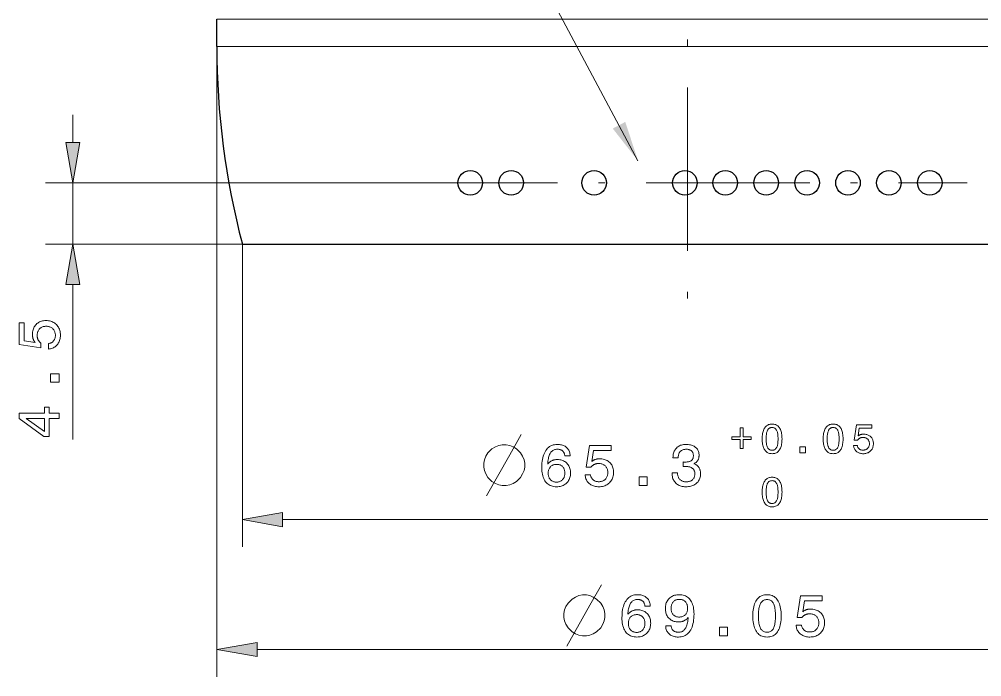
# Model space of a CAD drawing. Extents: x 0 to 297, y 0 to 420.
# Drawn here: x 55.7 to 126.2, y 111.4 to 159.6 of the extents above; entities that cross this region are included whole.
import ezdxf

# ---------------------------------------------------------------- set-up
doc = ezdxf.new("R2010")
doc.units = 0
doc.linetypes.add('DASHDOT', pattern=[18.5, 12, -3, 0.5, -3])

msp = doc.modelspace()

# ---------------------------------------------------------------- linework, layer by layer
at = {"color": 7, "linetype": 'DASHDOT', "lineweight": 13}
for p, q in [((104.666, 395.154), (104.666, 137.925)), ((83.126, 147.649), (125.166, 147.649))]:
    msp.add_line(p, q, dxfattribs=at)
at = {"color": 7, "lineweight": 30, "ltscale": 0.05}
msp.add_line((70.141, 157.649), (70.141, 159.649), dxfattribs=at)
at = {"color": 7, "lineweight": 13, "ltscale": 0.449321}
for p, q in [((88.114, 159.649), (70.141, 159.649)), ((88.114, 157.649), (70.141, 157.649))]:
    msp.add_line(p, q, dxfattribs=at)
at = {"color": 7, "lineweight": 13}
for p, q in [((139.191, 159.649), (88.114, 159.649)), ((70.141, 157.649), (70.141, 111.416)), ((139.191, 157.649), (88.114, 157.649)), ((72.016, 143.149), (72.016, 120.94)), ((74.97, 122.94), (134.362, 122.94)), ((73.095, 113.416), (136.237, 113.416))]:
    msp.add_line(p, q, dxfattribs=at)
at = {"color": 5, "lineweight": 13, "ltscale": 0.051139}
msp.add_line((59.584, 150.604), (59.584, 152.649), dxfattribs=at)
at = {"color": 5, "lineweight": 13}
msp.add_line((83.126, 147.649), (57.584, 147.649), dxfattribs=at)
at = {"color": 5, "lineweight": 13, "ltscale": 0.1125}
msp.add_line((59.584, 143.149), (59.584, 147.649), dxfattribs=at)
at = {"color": 5, "lineweight": 13, "ltscale": 0.3608}
msp.add_line((72.016, 143.149), (57.584, 143.149), dxfattribs=at)
at = {"color": 7, "lineweight": 30}
msp.add_line((72.016, 143.149), (137.316, 143.149), dxfattribs=at)
at = {"color": 5, "lineweight": 13, "ltscale": 0.284108}
msp.add_line((59.584, 128.831), (59.584, 140.195), dxfattribs=at)
at = {"color": 7, "lineweight": 13}
for points in [[(101.031, 149.269), (81.067, 186.696), (120.304, 186.696)], [(89.921, 124.69), (91.621, 127.69), (92.471, 129.19)], [(95.8, 113.666), (97.5, 116.666), (98.35, 118.166)]]:
    msp.add_lwpolyline(points, dxfattribs=at)
at = {"color": 5, "lineweight": 13}
for points in [[(59.063, 150.604), (59.584, 147.649), (60.105, 150.604)], [(60.105, 140.195), (59.584, 143.149), (59.063, 140.195)], [(57.802, 135.457), (57.802, 135.857), (57.848, 135.866), (57.891, 135.877), (57.933, 135.89), (57.973, 135.906), (58.01, 135.924), (58.046, 135.945), (58.079, 135.968), (58.111, 135.994), (58.14, 136.022), (58.168, 136.052), (58.193, 136.085), (58.215, 136.12), (58.235, 136.156), (58.252, 136.194), (58.266, 136.234), (58.278, 136.275), (58.288, 136.318), (58.294, 136.363), (58.298, 136.41), (58.299, 136.458), (58.298, 136.517), (58.292, 136.574), (58.283, 136.629), (58.27, 136.681), (58.254, 136.73), (58.233, 136.778), (58.21, 136.823), (58.182, 136.865), (58.151, 136.905), (58.116, 136.943), (58.078, 136.978), (58.038, 137.009), (57.995, 137.037), (57.951, 137.061), (57.904, 137.081), (57.854, 137.097), (57.802, 137.11), (57.748, 137.119), (57.692, 137.125), (57.633, 137.127), (57.573, 137.125), (57.516, 137.119), (57.461, 137.11), (57.409, 137.098), (57.359, 137.081), (57.311, 137.061), (57.266, 137.038), (57.224, 137.011), (57.184, 136.98), (57.146, 136.945), (57.112, 136.908), (57.081, 136.868), (57.054, 136.825), (57.03, 136.78), (57.01, 136.733), (56.994, 136.683), (56.981, 136.631), (56.972, 136.576), (56.967, 136.518), (56.965, 136.458), (56.966, 136.424), (56.968, 136.39), (56.971, 136.356), (56.976, 136.323), (56.982, 136.291), (56.99, 136.259), (56.999, 136.228), (57.009, 136.198), (57.021, 136.168), (57.034, 136.139), (57.049, 136.11), (57.065, 136.083), (57.082, 136.056), (57.101, 136.029), (57.121, 136.004), (57.142, 135.979), (57.165, 135.955), (57.189, 135.931), (57.214, 135.909), (57.241, 135.887), (57.241, 135.543), (55.651, 135.779), (55.651, 137.382), (56.006, 137.382), (56.006, 136.068), (56.813, 135.948), (56.795, 135.97), (56.777, 135.993), (56.76, 136.016), (56.744, 136.04), (56.73, 136.065), (56.716, 136.091), (56.702, 136.118), (56.69, 136.145), (56.679, 136.173), (56.669, 136.202), (56.659, 136.232), (56.651, 136.262), (56.643, 136.292), (56.637, 136.324), (56.632, 136.355), (56.627, 136.387), (56.624, 136.42), (56.621, 136.453), (56.62, 136.487), (56.619, 136.522), (56.622, 136.612), (56.63, 136.699), (56.644, 136.782), (56.663, 136.862), (56.688, 136.938), (56.718, 137.011), (56.753, 137.08), (56.795, 137.145), (56.841, 137.207), (56.893, 137.265), (56.95, 137.318), (57.01, 137.366), (57.073, 137.408), (57.14, 137.445), (57.21, 137.476), (57.284, 137.501), (57.361, 137.521), (57.441, 137.535), (57.525, 137.543), (57.612, 137.546), (57.705, 137.543), (57.794, 137.534), (57.879, 137.519), (57.961, 137.498), (58.04, 137.472), (58.114, 137.439), (58.185, 137.4), (58.253, 137.355), (58.317, 137.305), (58.377, 137.248), (58.433, 137.186), (58.483, 137.121), (58.527, 137.053), (58.565, 136.98), (58.597, 136.904), (58.624, 136.825), (58.644, 136.742), (58.659, 136.655), (58.667, 136.565), (58.67, 136.471), (58.668, 136.388), (58.661, 136.307), (58.649, 136.23), (58.632, 136.155), (58.611, 136.083), (58.584, 136.014), (58.553, 135.948), (58.517, 135.885), (58.477, 135.825), (58.431, 135.768), (58.382, 135.714), (58.329, 135.666), (58.274, 135.623), (58.216, 135.584), (58.154, 135.55), (58.09, 135.522), (58.022, 135.498), (57.952, 135.479), (57.878, 135.466)], [(58.584, 133.03), (57.941, 133.03), (57.941, 133.627), (58.584, 133.627)], [(58.584, 130.368), (57.842, 130.368), (57.842, 129.05), (57.462, 129.05), (55.651, 130.363), (55.651, 130.756), (57.496, 130.756), (57.496, 131.184), (57.842, 131.184), (57.842, 130.756), (58.584, 130.756)], [(57.496, 129.413), (57.496, 130.368), (56.153, 130.368)]]:
    msp.add_lwpolyline(points, close=True, dxfattribs=at)
at = {"color": 7, "lineweight": 13}
for points in [[(110.139, 128.864), (110.141, 128.968), (110.147, 129.067), (110.156, 129.161), (110.169, 129.249), (110.186, 129.333), (110.206, 129.412), (110.23, 129.485), (110.258, 129.553), (110.29, 129.617), (110.325, 129.675), (110.364, 129.728), (110.406, 129.775), (110.452, 129.817), (110.501, 129.853), (110.554, 129.884), (110.61, 129.909), (110.669, 129.928), (110.731, 129.942), (110.797, 129.95), (110.867, 129.953), (110.937, 129.95), (111.003, 129.942), (111.066, 129.928), (111.126, 129.909), (111.182, 129.884), (111.234, 129.854), (111.283, 129.818), (111.329, 129.777), (111.371, 129.73), (111.409, 129.677), (111.444, 129.619), (111.475, 129.556), (111.503, 129.488), (111.527, 129.415), (111.547, 129.336), (111.564, 129.252), (111.576, 129.163), (111.586, 129.068), (111.591, 128.969), (111.593, 128.864), (111.591, 128.759), (111.586, 128.66), (111.576, 128.566), (111.564, 128.477), (111.547, 128.394), (111.527, 128.315), (111.503, 128.242), (111.475, 128.174), (111.444, 128.111), (111.409, 128.054), (111.371, 128.002), (111.329, 127.955), (111.283, 127.914), (111.234, 127.878), (111.182, 127.848), (111.126, 127.823), (111.066, 127.804), (111.003, 127.79), (110.937, 127.782), (110.867, 127.779), (110.797, 127.782), (110.731, 127.79), (110.669, 127.804), (110.61, 127.823), (110.554, 127.848), (110.501, 127.879), (110.452, 127.915), (110.406, 127.956), (110.364, 128.003), (110.325, 128.055), (110.29, 128.113), (110.258, 128.176), (110.23, 128.244), (110.206, 128.317), (110.186, 128.395), (110.169, 128.479), (110.156, 128.567), (110.147, 128.661), (110.141, 128.76)], [(114.617, 128.864), (114.619, 128.968), (114.624, 129.067), (114.634, 129.161), (114.647, 129.249), (114.663, 129.333), (114.684, 129.412), (114.708, 129.485), (114.736, 129.553), (114.767, 129.617), (114.803, 129.675), (114.842, 129.728), (114.884, 129.775), (114.93, 129.817), (114.979, 129.853), (115.031, 129.884), (115.087, 129.909), (115.146, 129.928), (115.209, 129.942), (115.275, 129.95), (115.344, 129.953), (115.414, 129.95), (115.481, 129.942), (115.544, 129.928), (115.603, 129.909), (115.659, 129.884), (115.712, 129.854), (115.761, 129.818), (115.806, 129.777), (115.848, 129.73), (115.887, 129.677), (115.922, 129.619), (115.953, 129.556), (115.98, 129.488), (116.004, 129.415), (116.024, 129.336), (116.041, 129.252), (116.054, 129.163), (116.063, 129.068), (116.069, 128.969), (116.07, 128.864), (116.069, 128.759), (116.063, 128.66), (116.054, 128.566), (116.041, 128.477), (116.024, 128.394), (116.004, 128.315), (115.98, 128.242), (115.953, 128.174), (115.922, 128.111), (115.887, 128.054), (115.848, 128.002), (115.806, 127.955), (115.761, 127.914), (115.712, 127.878), (115.659, 127.848), (115.603, 127.823), (115.544, 127.804), (115.481, 127.79), (115.414, 127.782), (115.344, 127.779), (115.275, 127.782), (115.209, 127.79), (115.146, 127.804), (115.087, 127.823), (115.031, 127.848), (114.979, 127.879), (114.93, 127.915), (114.884, 127.956), (114.842, 128.003), (114.803, 128.055), (114.767, 128.113), (114.736, 128.176), (114.708, 128.244), (114.684, 128.317), (114.663, 128.395), (114.647, 128.479), (114.634, 128.567), (114.624, 128.661), (114.619, 128.76)], [(116.835, 128.387), (117.115, 128.387), (117.121, 128.355), (117.129, 128.325), (117.138, 128.296), (117.149, 128.268), (117.162, 128.241), (117.176, 128.217), (117.193, 128.193), (117.211, 128.171), (117.23, 128.15), (117.252, 128.131), (117.275, 128.114), (117.299, 128.098), (117.324, 128.084), (117.351, 128.072), (117.378, 128.062), (117.408, 128.054), (117.438, 128.047), (117.469, 128.043), (117.502, 128.04), (117.536, 128.039), (117.577, 128.04), (117.617, 128.044), (117.655, 128.051), (117.691, 128.06), (117.726, 128.071), (117.759, 128.085), (117.791, 128.102), (117.821, 128.121), (117.849, 128.143), (117.875, 128.167), (117.9, 128.194), (117.921, 128.222), (117.941, 128.252), (117.957, 128.283), (117.972, 128.316), (117.983, 128.351), (117.992, 128.387), (117.999, 128.425), (118.002, 128.464), (118.004, 128.505), (118.002, 128.547), (117.999, 128.588), (117.992, 128.626), (117.983, 128.663), (117.972, 128.698), (117.958, 128.731), (117.941, 128.762), (117.922, 128.792), (117.901, 128.82), (117.877, 128.846), (117.85, 128.87), (117.822, 128.892), (117.793, 128.911), (117.761, 128.928), (117.728, 128.941), (117.693, 128.953), (117.656, 128.962), (117.618, 128.968), (117.578, 128.972), (117.536, 128.973), (117.512, 128.973), (117.488, 128.971), (117.464, 128.969), (117.441, 128.965), (117.419, 128.961), (117.397, 128.956), (117.375, 128.949), (117.354, 128.942), (117.333, 128.934), (117.312, 128.925), (117.292, 128.914), (117.273, 128.903), (117.254, 128.891), (117.236, 128.878), (117.218, 128.864), (117.2, 128.849), (117.183, 128.833), (117.167, 128.816), (117.151, 128.799), (117.136, 128.78), (116.895, 128.78), (117.061, 129.893), (118.182, 129.893), (118.182, 129.645), (117.263, 129.645), (117.179, 129.079), (117.194, 129.092), (117.21, 129.105), (117.226, 129.116), (117.243, 129.128), (117.261, 129.138), (117.279, 129.148), (117.297, 129.157), (117.317, 129.165), (117.336, 129.173), (117.357, 129.181), (117.377, 129.187), (117.398, 129.193), (117.42, 129.198), (117.442, 129.203), (117.464, 129.207), (117.486, 129.21), (117.509, 129.212), (117.532, 129.214), (117.556, 129.215), (117.58, 129.215), (117.643, 129.213), (117.704, 129.208), (117.763, 129.198), (117.818, 129.185), (117.872, 129.167), (117.923, 129.146), (117.971, 129.121), (118.016, 129.092), (118.06, 129.06), (118.1, 129.023), (118.138, 128.984), (118.171, 128.942), (118.201, 128.898), (118.226, 128.851), (118.248, 128.802), (118.266, 128.75), (118.28, 128.696), (118.289, 128.64), (118.295, 128.581), (118.297, 128.52), (118.295, 128.455), (118.289, 128.393), (118.279, 128.333), (118.264, 128.276), (118.245, 128.221), (118.222, 128.169), (118.195, 128.119), (118.164, 128.072), (118.128, 128.027), (118.089, 127.984), (118.045, 127.945), (118, 127.911), (117.952, 127.88), (117.901, 127.853), (117.848, 127.831), (117.792, 127.812), (117.734, 127.798), (117.674, 127.788), (117.61, 127.781), (117.545, 127.779), (117.486, 127.781), (117.43, 127.786), (117.376, 127.794), (117.324, 127.806), (117.273, 127.821), (117.225, 127.84), (117.179, 127.861), (117.135, 127.887), (117.093, 127.915), (117.053, 127.947), (117.015, 127.981), (116.981, 128.018), (116.951, 128.057), (116.924, 128.098), (116.9, 128.141), (116.88, 128.186), (116.864, 128.233), (116.851, 128.282), (116.841, 128.334)], [(108.523, 129.677), (108.734, 129.677), (108.734, 129.022), (109.331, 129.022), (109.331, 128.812), (108.734, 128.812), (108.734, 128.157), (108.523, 128.157), (108.523, 128.812), (107.924, 128.812), (107.924, 129.022), (108.523, 129.022)], [(110.429, 128.864), (110.43, 128.78), (110.433, 128.7), (110.438, 128.625), (110.446, 128.554), (110.455, 128.488), (110.467, 128.427), (110.481, 128.37), (110.497, 128.319), (110.515, 128.271), (110.535, 128.229), (110.557, 128.19), (110.582, 128.156), (110.609, 128.126), (110.639, 128.1), (110.671, 128.078), (110.705, 128.06), (110.742, 128.045), (110.781, 128.035), (110.823, 128.029), (110.867, 128.027), (110.911, 128.029), (110.953, 128.035), (110.992, 128.045), (111.029, 128.059), (111.063, 128.077), (111.095, 128.099), (111.125, 128.125), (111.152, 128.155), (111.176, 128.189), (111.198, 128.227), (111.218, 128.269), (111.236, 128.316), (111.251, 128.368), (111.265, 128.424), (111.276, 128.485), (111.286, 128.552), (111.293, 128.623), (111.298, 128.698), (111.301, 128.779), (111.302, 128.864), (111.301, 128.95), (111.298, 129.03), (111.293, 129.106), (111.286, 129.177), (111.276, 129.244), (111.265, 129.305), (111.251, 129.362), (111.236, 129.414), (111.218, 129.461), (111.198, 129.503), (111.176, 129.541), (111.152, 129.575), (111.125, 129.605), (111.095, 129.631), (111.063, 129.652), (111.029, 129.67), (110.992, 129.684), (110.953, 129.694), (110.911, 129.7), (110.867, 129.702), (110.823, 129.7), (110.781, 129.694), (110.742, 129.684), (110.705, 129.67), (110.671, 129.652), (110.639, 129.63), (110.609, 129.604), (110.582, 129.573), (110.557, 129.539), (110.535, 129.501), (110.515, 129.458), (110.497, 129.411), (110.481, 129.359), (110.467, 129.302), (110.455, 129.241), (110.446, 129.175), (110.438, 129.104), (110.433, 129.029), (110.43, 128.949)], [(114.906, 128.864), (114.907, 128.78), (114.91, 128.7), (114.916, 128.625), (114.923, 128.554), (114.933, 128.488), (114.944, 128.427), (114.958, 128.37), (114.974, 128.319), (114.992, 128.271), (115.012, 128.229), (115.035, 128.19), (115.06, 128.156), (115.087, 128.126), (115.116, 128.1), (115.148, 128.078), (115.183, 128.06), (115.22, 128.045), (115.259, 128.035), (115.3, 128.029), (115.344, 128.027), (115.389, 128.029), (115.43, 128.035), (115.47, 128.045), (115.506, 128.059), (115.541, 128.077), (115.573, 128.099), (115.602, 128.125), (115.629, 128.155), (115.654, 128.189), (115.676, 128.227), (115.695, 128.269), (115.713, 128.316), (115.729, 128.368), (115.742, 128.424), (115.754, 128.485), (115.763, 128.552), (115.77, 128.623), (115.776, 128.698), (115.779, 128.779), (115.78, 128.864), (115.779, 128.95), (115.776, 129.03), (115.77, 129.106), (115.763, 129.177), (115.754, 129.244), (115.742, 129.305), (115.729, 129.362), (115.713, 129.414), (115.695, 129.461), (115.676, 129.503), (115.654, 129.541), (115.629, 129.575), (115.602, 129.605), (115.573, 129.631), (115.541, 129.652), (115.506, 129.67), (115.47, 129.684), (115.43, 129.694), (115.389, 129.7), (115.344, 129.702), (115.3, 129.7), (115.259, 129.694), (115.22, 129.684), (115.183, 129.67), (115.148, 129.652), (115.116, 129.63), (115.087, 129.604), (115.06, 129.573), (115.035, 129.539), (115.012, 129.501), (114.992, 129.458), (114.974, 129.411), (114.958, 129.359), (114.944, 129.302), (114.933, 129.241), (114.923, 129.175), (114.916, 129.104), (114.91, 129.029), (114.907, 128.949)], [(91.371, 128.44), (91.071, 128.44), (90.821, 128.39), (90.571, 128.29), (90.321, 128.14), (90.021, 127.84), (89.871, 127.59), (89.771, 127.34), (89.721, 127.09), (89.721, 126.79), (89.771, 126.54), (89.871, 126.29), (90.021, 126.04), (90.321, 125.74), (90.571, 125.59), (90.821, 125.49), (91.071, 125.44), (91.371, 125.44), (91.621, 125.49), (91.871, 125.59), (92.121, 125.74), (92.421, 126.04), (92.571, 126.29), (92.671, 126.54), (92.721, 126.79), (92.721, 127.09), (92.671, 127.34), (92.571, 127.59), (92.421, 127.84), (92.121, 128.14), (91.871, 128.29), (91.621, 128.39)], [(96.057, 127.628), (95.661, 127.628), (95.655, 127.674), (95.647, 127.717), (95.637, 127.759), (95.624, 127.798), (95.609, 127.835), (95.591, 127.869), (95.572, 127.902), (95.55, 127.932), (95.525, 127.96), (95.499, 127.986), (95.47, 128.009), (95.439, 128.03), (95.406, 128.048), (95.371, 128.064), (95.334, 128.078), (95.294, 128.089), (95.253, 128.098), (95.21, 128.104), (95.164, 128.108), (95.117, 128.109), (95.053, 128.106), (94.992, 128.098), (94.934, 128.085), (94.879, 128.066), (94.827, 128.041), (94.778, 128.012), (94.732, 127.977), (94.689, 127.936), (94.65, 127.89), (94.613, 127.839), (94.58, 127.782), (94.549, 127.72), (94.521, 127.652), (94.496, 127.579), (94.475, 127.5), (94.456, 127.415), (94.439, 127.325), (94.426, 127.229), (94.416, 127.128), (94.409, 127.021), (94.434, 127.053), (94.461, 127.083), (94.49, 127.111), (94.519, 127.138), (94.549, 127.164), (94.581, 127.188), (94.613, 127.21), (94.647, 127.231), (94.682, 127.25), (94.717, 127.268), (94.754, 127.284), (94.792, 127.298), (94.831, 127.311), (94.87, 127.322), (94.911, 127.331), (94.952, 127.338), (94.994, 127.344), (95.037, 127.349), (95.081, 127.351), (95.125, 127.352), (95.209, 127.349), (95.289, 127.341), (95.367, 127.327), (95.44, 127.308), (95.511, 127.284), (95.579, 127.254), (95.643, 127.218), (95.704, 127.177), (95.762, 127.131), (95.817, 127.079), (95.867, 127.023), (95.913, 126.963), (95.952, 126.9), (95.987, 126.833), (96.016, 126.762), (96.04, 126.689), (96.059, 126.612), (96.072, 126.531), (96.08, 126.447), (96.083, 126.359), (96.08, 126.271), (96.071, 126.187), (96.057, 126.106), (96.038, 126.028), (96.012, 125.954), (95.981, 125.883), (95.945, 125.815), (95.902, 125.751), (95.855, 125.69), (95.801, 125.633), (95.743, 125.58), (95.682, 125.532), (95.617, 125.49), (95.548, 125.454), (95.476, 125.423), (95.401, 125.398), (95.322, 125.379), (95.239, 125.365), (95.154, 125.356), (95.064, 125.353), (94.961, 125.357), (94.863, 125.368), (94.77, 125.386), (94.682, 125.412), (94.599, 125.445), (94.521, 125.485), (94.447, 125.532), (94.379, 125.587), (94.315, 125.649), (94.257, 125.718), (94.204, 125.794), (94.156, 125.877), (94.114, 125.966), (94.077, 126.061), (94.047, 126.163), (94.021, 126.272), (94.002, 126.387), (93.988, 126.508), (93.979, 126.636), (93.976, 126.77), (93.979, 126.928), (93.988, 127.078), (94.003, 127.221), (94.024, 127.356), (94.051, 127.485), (94.084, 127.606), (94.123, 127.719), (94.167, 127.826), (94.218, 127.925), (94.275, 128.017), (94.337, 128.101), (94.404, 128.176), (94.475, 128.242), (94.552, 128.3), (94.633, 128.348), (94.719, 128.388), (94.81, 128.419), (94.905, 128.441), (95.006, 128.454), (95.111, 128.459), (95.194, 128.457), (95.275, 128.45), (95.351, 128.439), (95.424, 128.424), (95.494, 128.405), (95.559, 128.381), (95.622, 128.352), (95.68, 128.32), (95.735, 128.283), (95.786, 128.242), (95.834, 128.196), (95.876, 128.148), (95.915, 128.095), (95.949, 128.039), (95.978, 127.98), (96.003, 127.917), (96.023, 127.85), (96.039, 127.78), (96.05, 127.706)], [(97.149, 126.222), (97.55, 126.222), (97.558, 126.176), (97.569, 126.132), (97.582, 126.091), (97.598, 126.051), (97.617, 126.014), (97.637, 125.978), (97.66, 125.944), (97.686, 125.913), (97.714, 125.884), (97.745, 125.856), (97.778, 125.831), (97.812, 125.809), (97.848, 125.789), (97.886, 125.772), (97.926, 125.757), (97.967, 125.746), (98.011, 125.736), (98.056, 125.73), (98.102, 125.726), (98.151, 125.724), (98.21, 125.726), (98.267, 125.732), (98.321, 125.741), (98.373, 125.754), (98.423, 125.77), (98.47, 125.79), (98.515, 125.814), (98.558, 125.842), (98.598, 125.873), (98.636, 125.908), (98.67, 125.946), (98.702, 125.986), (98.729, 126.028), (98.753, 126.073), (98.773, 126.12), (98.79, 126.17), (98.803, 126.221), (98.812, 126.276), (98.817, 126.332), (98.819, 126.391), (98.817, 126.451), (98.812, 126.508), (98.803, 126.563), (98.79, 126.615), (98.774, 126.665), (98.754, 126.713), (98.73, 126.758), (98.703, 126.8), (98.672, 126.84), (98.638, 126.878), (98.6, 126.912), (98.56, 126.943), (98.518, 126.97), (98.473, 126.994), (98.425, 127.014), (98.375, 127.03), (98.323, 127.043), (98.268, 127.052), (98.211, 127.057), (98.151, 127.059), (98.116, 127.058), (98.082, 127.056), (98.048, 127.053), (98.016, 127.048), (97.983, 127.042), (97.952, 127.034), (97.921, 127.025), (97.89, 127.014), (97.861, 127.003), (97.831, 126.989), (97.803, 126.975), (97.775, 126.959), (97.748, 126.942), (97.722, 126.923), (97.696, 126.903), (97.671, 126.882), (97.647, 126.859), (97.624, 126.835), (97.601, 126.809), (97.579, 126.783), (97.236, 126.783), (97.472, 128.372), (99.074, 128.372), (99.074, 128.018), (97.761, 128.018), (97.641, 127.211), (97.662, 127.229), (97.685, 127.247), (97.709, 127.264), (97.733, 127.279), (97.758, 127.294), (97.784, 127.308), (97.81, 127.321), (97.838, 127.333), (97.866, 127.345), (97.895, 127.355), (97.924, 127.365), (97.954, 127.373), (97.985, 127.38), (98.016, 127.387), (98.048, 127.392), (98.08, 127.397), (98.113, 127.4), (98.146, 127.403), (98.18, 127.404), (98.214, 127.405), (98.305, 127.402), (98.391, 127.394), (98.475, 127.38), (98.554, 127.361), (98.631, 127.336), (98.703, 127.306), (98.772, 127.27), (98.837, 127.229), (98.899, 127.183), (98.957, 127.131), (99.011, 127.074), (99.058, 127.014), (99.101, 126.951), (99.137, 126.884), (99.168, 126.814), (99.194, 126.74), (99.213, 126.663), (99.227, 126.583), (99.236, 126.499), (99.239, 126.412), (99.236, 126.319), (99.227, 126.23), (99.212, 126.145), (99.191, 126.063), (99.164, 125.984), (99.131, 125.91), (99.092, 125.838), (99.048, 125.771), (98.997, 125.707), (98.94, 125.646), (98.879, 125.591), (98.814, 125.541), (98.745, 125.497), (98.673, 125.459), (98.597, 125.427), (98.517, 125.4), (98.434, 125.38), (98.348, 125.365), (98.257, 125.356), (98.163, 125.353), (98.08, 125.356), (98, 125.363), (97.922, 125.375), (97.847, 125.392), (97.776, 125.413), (97.707, 125.44), (97.641, 125.471), (97.578, 125.507), (97.518, 125.547), (97.46, 125.593), (97.407, 125.642), (97.358, 125.694), (97.315, 125.75), (97.276, 125.808), (97.243, 125.87), (97.214, 125.934), (97.191, 126.002), (97.172, 126.072), (97.158, 126.145)], [(103.527, 126.38), (103.925, 126.38), (103.928, 126.318), (103.934, 126.259), (103.943, 126.203), (103.956, 126.15), (103.972, 126.099), (103.991, 126.052), (104.013, 126.007), (104.038, 125.965), (104.067, 125.926), (104.099, 125.89), (104.134, 125.857), (104.171, 125.827), (104.212, 125.801), (104.255, 125.779), (104.3, 125.759), (104.348, 125.744), (104.399, 125.732), (104.453, 125.723), (104.509, 125.718), (104.568, 125.716), (104.626, 125.718), (104.681, 125.722), (104.734, 125.73), (104.784, 125.741), (104.832, 125.756), (104.877, 125.773), (104.92, 125.793), (104.96, 125.817), (104.998, 125.844), (105.033, 125.874), (105.065, 125.907), (105.094, 125.942), (105.12, 125.98), (105.142, 126.02), (105.16, 126.062), (105.176, 126.106), (105.187, 126.153), (105.196, 126.203), (105.201, 126.254), (105.203, 126.308), (105.201, 126.357), (105.196, 126.404), (105.188, 126.449), (105.176, 126.491), (105.161, 126.532), (105.142, 126.57), (105.121, 126.605), (105.095, 126.639), (105.067, 126.67), (105.035, 126.699), (105, 126.726), (104.963, 126.75), (104.922, 126.771), (104.879, 126.789), (104.834, 126.805), (104.785, 126.817), (104.734, 126.827), (104.68, 126.834), (104.623, 126.838), (104.564, 126.84), (104.555, 126.84), (104.547, 126.84), (104.538, 126.839), (104.53, 126.839), (104.521, 126.839), (104.512, 126.839), (104.503, 126.839), (104.494, 126.838), (104.485, 126.838), (104.475, 126.838), (104.466, 126.837), (104.456, 126.837), (104.445, 126.836), (104.434, 126.836), (104.422, 126.835), (104.409, 126.834), (104.396, 126.834), (104.382, 126.833), (104.368, 126.832), (104.353, 126.831), (104.353, 127.171), (104.362, 127.17), (104.371, 127.17), (104.381, 127.169), (104.39, 127.169), (104.398, 127.169), (104.407, 127.169), (104.416, 127.168), (104.425, 127.168), (104.433, 127.168), (104.442, 127.168), (104.45, 127.167), (104.458, 127.167), (104.466, 127.167), (104.474, 127.167), (104.482, 127.167), (104.49, 127.167), (104.498, 127.167), (104.505, 127.167), (104.512, 127.166), (104.52, 127.166), (104.576, 127.168), (104.63, 127.171), (104.681, 127.177), (104.728, 127.185), (104.773, 127.195), (104.815, 127.208), (104.853, 127.223), (104.889, 127.24), (104.921, 127.26), (104.951, 127.281), (104.977, 127.306), (105.001, 127.332), (105.022, 127.361), (105.041, 127.393), (105.056, 127.427), (105.069, 127.463), (105.078, 127.502), (105.085, 127.543), (105.09, 127.586), (105.091, 127.632), (105.09, 127.677), (105.086, 127.719), (105.079, 127.759), (105.069, 127.798), (105.057, 127.834), (105.042, 127.868), (105.024, 127.899), (105.004, 127.929), (104.981, 127.957), (104.955, 127.982), (104.927, 128.006), (104.896, 128.026), (104.863, 128.045), (104.827, 128.061), (104.789, 128.074), (104.749, 128.085), (104.706, 128.094), (104.661, 128.1), (104.614, 128.103), (104.564, 128.105), (104.508, 128.103), (104.455, 128.098), (104.404, 128.09), (104.357, 128.079), (104.312, 128.064), (104.27, 128.046), (104.23, 128.025), (104.194, 128.001), (104.16, 127.973), (104.129, 127.942), (104.1, 127.908), (104.075, 127.871), (104.053, 127.831), (104.033, 127.788), (104.017, 127.742), (104.004, 127.693), (103.993, 127.641), (103.986, 127.585), (103.981, 127.527), (103.98, 127.466), (103.596, 127.466), (103.596, 127.495), (103.599, 127.582), (103.607, 127.664), (103.619, 127.744), (103.637, 127.819), (103.66, 127.891), (103.688, 127.96), (103.722, 128.024), (103.76, 128.086), (103.804, 128.143), (103.852, 128.197), (103.905, 128.247), (103.962, 128.291), (104.022, 128.331), (104.086, 128.365), (104.153, 128.393), (104.224, 128.417), (104.298, 128.435), (104.376, 128.448), (104.458, 128.456), (104.543, 128.459), (104.633, 128.457), (104.718, 128.45), (104.8, 128.44), (104.877, 128.425), (104.951, 128.406), (105.02, 128.382), (105.085, 128.354), (105.146, 128.323), (105.203, 128.286), (105.255, 128.246), (105.304, 128.202), (105.347, 128.154), (105.384, 128.103), (105.417, 128.049), (105.445, 127.991), (105.468, 127.93), (105.486, 127.865), (105.498, 127.797), (105.506, 127.726), (105.508, 127.651), (105.507, 127.609), (105.505, 127.567), (105.5, 127.527), (105.493, 127.488), (105.484, 127.45), (105.474, 127.414), (105.461, 127.378), (105.447, 127.344), (105.431, 127.312), (105.412, 127.28), (105.392, 127.25), (105.37, 127.222), (105.347, 127.195), (105.321, 127.169), (105.294, 127.145), (105.264, 127.122), (105.233, 127.101), (105.2, 127.081), (105.166, 127.063), (105.129, 127.046), (105.176, 127.028), (105.221, 127.007), (105.264, 126.984), (105.304, 126.96), (105.342, 126.933), (105.378, 126.904), (105.411, 126.874), (105.442, 126.841), (105.471, 126.807), (105.497, 126.77), (105.521, 126.732), (105.542, 126.692), (105.561, 126.65), (105.577, 126.606), (105.591, 126.561), (105.602, 126.514), (105.611, 126.465), (105.617, 126.415), (105.621, 126.362), (105.622, 126.308), (105.619, 126.224), (105.61, 126.142), (105.596, 126.064), (105.575, 125.99), (105.548, 125.919), (105.516, 125.851), (105.478, 125.787), (105.433, 125.726), (105.383, 125.669), (105.327, 125.615), (105.266, 125.565), (105.201, 125.521), (105.133, 125.481), (105.06, 125.447), (104.983, 125.419), (104.903, 125.395), (104.819, 125.377), (104.731, 125.364), (104.639, 125.356), (104.543, 125.353), (104.452, 125.356), (104.365, 125.364), (104.281, 125.378), (104.202, 125.397), (104.126, 125.421), (104.054, 125.451), (103.985, 125.487), (103.921, 125.527), (103.86, 125.574), (103.803, 125.625), (103.75, 125.682), (103.703, 125.741), (103.662, 125.805), (103.626, 125.872), (103.596, 125.943), (103.571, 126.017), (103.552, 126.095), (103.538, 126.177), (103.529, 126.262), (103.527, 126.351)], [(112.898, 127.84), (112.898, 128.29), (113.315, 128.29), (113.315, 127.84)], [(95.665, 126.355), (95.664, 126.412), (95.659, 126.467), (95.651, 126.52), (95.639, 126.57), (95.625, 126.618), (95.607, 126.664), (95.586, 126.707), (95.561, 126.748), (95.534, 126.787), (95.503, 126.823), (95.469, 126.856), (95.434, 126.886), (95.396, 126.912), (95.357, 126.935), (95.315, 126.954), (95.272, 126.97), (95.226, 126.982), (95.178, 126.991), (95.129, 126.996), (95.077, 126.998), (95.019, 126.996), (94.964, 126.991), (94.911, 126.982), (94.861, 126.97), (94.814, 126.955), (94.769, 126.936), (94.726, 126.913), (94.686, 126.887), (94.649, 126.858), (94.614, 126.825), (94.582, 126.789), (94.554, 126.751), (94.529, 126.71), (94.507, 126.666), (94.488, 126.62), (94.473, 126.571), (94.462, 126.52), (94.453, 126.466), (94.448, 126.41), (94.447, 126.351), (94.448, 126.292), (94.453, 126.235), (94.461, 126.181), (94.473, 126.129), (94.488, 126.08), (94.506, 126.034), (94.528, 125.989), (94.552, 125.948), (94.581, 125.909), (94.612, 125.872), (94.646, 125.838), (94.683, 125.808), (94.722, 125.782), (94.763, 125.759), (94.807, 125.739), (94.853, 125.723), (94.901, 125.711), (94.952, 125.702), (95.005, 125.697), (95.06, 125.695), (95.113, 125.697), (95.164, 125.702), (95.213, 125.711), (95.26, 125.724), (95.304, 125.741), (95.347, 125.761), (95.388, 125.784), (95.426, 125.812), (95.463, 125.843), (95.498, 125.877), (95.529, 125.915), (95.558, 125.955), (95.583, 125.997), (95.605, 126.041), (95.623, 126.088), (95.638, 126.137), (95.65, 126.188), (95.658, 126.241), (95.663, 126.297)], [(101.119, 125.44), (101.119, 126.083), (101.716, 126.083), (101.716, 125.44)], [(110.139, 124.964), (110.141, 125.068), (110.147, 125.167), (110.156, 125.261), (110.169, 125.349), (110.186, 125.433), (110.206, 125.512), (110.23, 125.585), (110.258, 125.653), (110.29, 125.717), (110.325, 125.775), (110.364, 125.828), (110.406, 125.875), (110.452, 125.917), (110.501, 125.953), (110.554, 125.984), (110.61, 126.009), (110.669, 126.028), (110.731, 126.042), (110.797, 126.05), (110.867, 126.053), (110.937, 126.05), (111.003, 126.042), (111.066, 126.028), (111.126, 126.009), (111.182, 125.984), (111.234, 125.954), (111.283, 125.918), (111.329, 125.876), (111.371, 125.83), (111.409, 125.777), (111.444, 125.719), (111.475, 125.656), (111.503, 125.588), (111.527, 125.515), (111.547, 125.436), (111.564, 125.352), (111.576, 125.263), (111.586, 125.168), (111.591, 125.069), (111.593, 124.964), (111.591, 124.859), (111.586, 124.76), (111.576, 124.666), (111.564, 124.577), (111.547, 124.494), (111.527, 124.415), (111.503, 124.342), (111.475, 124.274), (111.444, 124.211), (111.409, 124.154), (111.371, 124.102), (111.329, 124.055), (111.283, 124.014), (111.234, 123.978), (111.182, 123.948), (111.126, 123.923), (111.066, 123.904), (111.003, 123.89), (110.937, 123.882), (110.867, 123.879), (110.797, 123.882), (110.731, 123.89), (110.669, 123.904), (110.61, 123.923), (110.554, 123.948), (110.501, 123.979), (110.452, 124.015), (110.406, 124.056), (110.364, 124.103), (110.325, 124.155), (110.29, 124.213), (110.258, 124.276), (110.23, 124.344), (110.206, 124.417), (110.186, 124.495), (110.169, 124.579), (110.156, 124.667), (110.147, 124.761), (110.141, 124.86)], [(110.429, 124.964), (110.43, 124.88), (110.433, 124.8), (110.438, 124.725), (110.446, 124.654), (110.455, 124.588), (110.467, 124.527), (110.481, 124.47), (110.497, 124.419), (110.515, 124.371), (110.535, 124.329), (110.557, 124.29), (110.582, 124.256), (110.609, 124.226), (110.639, 124.2), (110.671, 124.178), (110.705, 124.159), (110.742, 124.145), (110.781, 124.135), (110.823, 124.129), (110.867, 124.127), (110.911, 124.129), (110.953, 124.135), (110.992, 124.145), (111.029, 124.159), (111.063, 124.177), (111.095, 124.199), (111.125, 124.225), (111.152, 124.255), (111.176, 124.289), (111.198, 124.326), (111.218, 124.369), (111.236, 124.416), (111.251, 124.468), (111.265, 124.524), (111.276, 124.585), (111.286, 124.652), (111.293, 124.723), (111.298, 124.798), (111.301, 124.879), (111.302, 124.964), (111.301, 125.05), (111.298, 125.13), (111.293, 125.206), (111.286, 125.277), (111.276, 125.344), (111.265, 125.405), (111.251, 125.462), (111.236, 125.514), (111.218, 125.561), (111.198, 125.603), (111.176, 125.641), (111.152, 125.675), (111.125, 125.705), (111.095, 125.73), (111.063, 125.752), (111.029, 125.77), (110.992, 125.784), (110.953, 125.794), (110.911, 125.8), (110.867, 125.802), (110.823, 125.8), (110.781, 125.794), (110.742, 125.784), (110.705, 125.77), (110.671, 125.752), (110.639, 125.73), (110.609, 125.704), (110.582, 125.673), (110.557, 125.639), (110.535, 125.601), (110.515, 125.558), (110.497, 125.511), (110.481, 125.459), (110.467, 125.402), (110.455, 125.341), (110.446, 125.275), (110.438, 125.204), (110.433, 125.129), (110.43, 125.049)], [(74.97, 123.461), (72.016, 122.94), (74.97, 122.419)], [(97.25, 117.416), (96.95, 117.416), (96.7, 117.366), (96.45, 117.266), (96.2, 117.116), (95.9, 116.816), (95.75, 116.566), (95.65, 116.316), (95.6, 116.066), (95.6, 115.766), (95.65, 115.516), (95.75, 115.266), (95.9, 115.016), (96.2, 114.716), (96.45, 114.566), (96.7, 114.466), (96.95, 114.416), (97.25, 114.416), (97.5, 114.466), (97.75, 114.566), (98, 114.716), (98.3, 115.016), (98.45, 115.266), (98.55, 115.516), (98.6, 115.766), (98.6, 116.066), (98.55, 116.316), (98.45, 116.566), (98.3, 116.816), (98, 117.116), (97.75, 117.266), (97.5, 117.366)], [(101.936, 116.605), (101.54, 116.605), (101.534, 116.65), (101.526, 116.694), (101.516, 116.735), (101.503, 116.774), (101.488, 116.811), (101.47, 116.846), (101.451, 116.878), (101.429, 116.908), (101.404, 116.936), (101.378, 116.962), (101.349, 116.986), (101.318, 117.007), (101.285, 117.025), (101.25, 117.041), (101.213, 117.055), (101.174, 117.066), (101.132, 117.074), (101.089, 117.081), (101.044, 117.084), (100.996, 117.085), (100.932, 117.083), (100.871, 117.075), (100.813, 117.061), (100.758, 117.042), (100.706, 117.018), (100.657, 116.988), (100.611, 116.953), (100.568, 116.913), (100.529, 116.867), (100.492, 116.816), (100.459, 116.759), (100.428, 116.697), (100.4, 116.629), (100.376, 116.555), (100.354, 116.476), (100.335, 116.392), (100.319, 116.301), (100.305, 116.206), (100.295, 116.104), (100.288, 115.998), (100.314, 116.029), (100.341, 116.059), (100.369, 116.088), (100.398, 116.115), (100.428, 116.14), (100.46, 116.164), (100.492, 116.187), (100.526, 116.207), (100.561, 116.227), (100.597, 116.244), (100.634, 116.26), (100.671, 116.275), (100.71, 116.287), (100.749, 116.298), (100.79, 116.308), (100.831, 116.315), (100.873, 116.321), (100.916, 116.325), (100.96, 116.328), (101.005, 116.329), (101.088, 116.326), (101.168, 116.318), (101.246, 116.304), (101.32, 116.285), (101.39, 116.26), (101.458, 116.23), (101.522, 116.195), (101.583, 116.154), (101.641, 116.107), (101.696, 116.056), (101.747, 115.999), (101.792, 115.939), (101.832, 115.876), (101.866, 115.809), (101.895, 115.739), (101.919, 115.665), (101.938, 115.588), (101.951, 115.507), (101.959, 115.423), (101.962, 115.336), (101.959, 115.248), (101.95, 115.164), (101.936, 115.083), (101.917, 115.005), (101.891, 114.931), (101.86, 114.86), (101.824, 114.792), (101.782, 114.728), (101.734, 114.667), (101.68, 114.609), (101.622, 114.556), (101.561, 114.509), (101.496, 114.467), (101.427, 114.431), (101.355, 114.4), (101.28, 114.375), (101.201, 114.355), (101.119, 114.341), (101.033, 114.333), (100.943, 114.33), (100.84, 114.334), (100.742, 114.345), (100.649, 114.363), (100.561, 114.388), (100.478, 114.421), (100.4, 114.461), (100.326, 114.509), (100.258, 114.563), (100.195, 114.625), (100.136, 114.695), (100.083, 114.771), (100.035, 114.854), (99.993, 114.943), (99.957, 115.038), (99.926, 115.14), (99.9, 115.249), (99.881, 115.363), (99.867, 115.485), (99.858, 115.612), (99.856, 115.747), (99.859, 115.904), (99.868, 116.054), (99.882, 116.197), (99.903, 116.333), (99.93, 116.461), (99.963, 116.582), (100.002, 116.696), (100.047, 116.803), (100.097, 116.902), (100.154, 116.994), (100.216, 117.078), (100.283, 117.153), (100.354, 117.219), (100.431, 117.276), (100.512, 117.325), (100.598, 117.365), (100.689, 117.396), (100.784, 117.418), (100.885, 117.431), (100.99, 117.435), (101.074, 117.433), (101.154, 117.427), (101.23, 117.416), (101.303, 117.401), (101.373, 117.381), (101.438, 117.357), (101.501, 117.329), (101.559, 117.296), (101.614, 117.26), (101.665, 117.218), (101.713, 117.173), (101.756, 117.124), (101.794, 117.072), (101.828, 117.016), (101.857, 116.956), (101.882, 116.893), (101.902, 116.826), (101.918, 116.756), (101.93, 116.682)], [(103.062, 115.159), (103.459, 115.159), (103.462, 115.114), (103.468, 115.072), (103.477, 115.032), (103.488, 114.994), (103.502, 114.958), (103.519, 114.924), (103.538, 114.891), (103.56, 114.861), (103.584, 114.833), (103.611, 114.806), (103.641, 114.782), (103.672, 114.761), (103.706, 114.742), (103.742, 114.725), (103.779, 114.712), (103.819, 114.7), (103.861, 114.691), (103.905, 114.685), (103.95, 114.681), (103.998, 114.68), (104.062, 114.683), (104.124, 114.691), (104.182, 114.704), (104.237, 114.723), (104.289, 114.747), (104.337, 114.777), (104.383, 114.812), (104.426, 114.852), (104.466, 114.898), (104.502, 114.949), (104.536, 115.005), (104.566, 115.068), (104.594, 115.135), (104.619, 115.209), (104.641, 115.288), (104.66, 115.373), (104.676, 115.463), (104.689, 115.559), (104.699, 115.661), (104.707, 115.768), (104.681, 115.736), (104.654, 115.705), (104.626, 115.676), (104.597, 115.649), (104.566, 115.623), (104.535, 115.599), (104.503, 115.577), (104.469, 115.556), (104.435, 115.537), (104.399, 115.519), (104.362, 115.503), (104.325, 115.489), (104.286, 115.476), (104.247, 115.465), (104.207, 115.456), (104.166, 115.448), (104.124, 115.442), (104.082, 115.438), (104.038, 115.436), (103.994, 115.435), (103.91, 115.437), (103.83, 115.446), (103.753, 115.459), (103.679, 115.478), (103.608, 115.503), (103.541, 115.533), (103.476, 115.568), (103.415, 115.609), (103.357, 115.656), (103.303, 115.708), (103.252, 115.764), (103.207, 115.824), (103.167, 115.887), (103.133, 115.954), (103.103, 116.024), (103.079, 116.098), (103.061, 116.175), (103.048, 116.256), (103.04, 116.34), (103.037, 116.428), (103.04, 116.516), (103.048, 116.601), (103.062, 116.682), (103.082, 116.76), (103.107, 116.834), (103.138, 116.905), (103.175, 116.973), (103.217, 117.038), (103.265, 117.099), (103.318, 117.156), (103.376, 117.209), (103.438, 117.257), (103.503, 117.299), (103.571, 117.335), (103.643, 117.366), (103.719, 117.391), (103.798, 117.41), (103.88, 117.424), (103.966, 117.433), (104.055, 117.435), (104.158, 117.432), (104.255, 117.421), (104.348, 117.403), (104.436, 117.377), (104.519, 117.344), (104.597, 117.304), (104.67, 117.257), (104.738, 117.202), (104.801, 117.14), (104.859, 117.071), (104.913, 116.995), (104.96, 116.912), (105.002, 116.823), (105.038, 116.727), (105.069, 116.625), (105.094, 116.517), (105.114, 116.402), (105.128, 116.281), (105.136, 116.153), (105.139, 116.019), (105.136, 115.86), (105.127, 115.709), (105.112, 115.565), (105.091, 115.429), (105.064, 115.3), (105.032, 115.179), (104.993, 115.065), (104.949, 114.959), (104.898, 114.86), (104.842, 114.769), (104.78, 114.685), (104.713, 114.611), (104.64, 114.545), (104.563, 114.488), (104.481, 114.44), (104.394, 114.4), (104.301, 114.369), (104.204, 114.348), (104.102, 114.334), (103.994, 114.33), (103.911, 114.332), (103.831, 114.339), (103.754, 114.35), (103.681, 114.366), (103.611, 114.386), (103.545, 114.411), (103.483, 114.441), (103.423, 114.474), (103.368, 114.513), (103.315, 114.556), (103.267, 114.602), (103.224, 114.652), (103.186, 114.705), (103.153, 114.76), (103.125, 114.819), (103.103, 114.881), (103.085, 114.946), (103.072, 115.014), (103.065, 115.085)], [(109.454, 115.88), (109.457, 116.028), (109.465, 116.169), (109.478, 116.303), (109.497, 116.43), (109.521, 116.55), (109.55, 116.662), (109.584, 116.767), (109.624, 116.865), (109.669, 116.955), (109.72, 117.038), (109.776, 117.114), (109.836, 117.181), (109.901, 117.241), (109.971, 117.292), (110.046, 117.336), (110.126, 117.372), (110.211, 117.4), (110.3, 117.42), (110.394, 117.431), (110.494, 117.435), (110.594, 117.431), (110.689, 117.42), (110.779, 117.4), (110.864, 117.372), (110.944, 117.337), (111.018, 117.293), (111.088, 117.242), (111.153, 117.183), (111.213, 117.116), (111.268, 117.041), (111.318, 116.959), (111.363, 116.869), (111.402, 116.771), (111.436, 116.666), (111.465, 116.554), (111.489, 116.434), (111.507, 116.306), (111.52, 116.172), (111.528, 116.029), (111.531, 115.88), (111.528, 115.73), (111.52, 115.588), (111.507, 115.454), (111.489, 115.327), (111.465, 115.208), (111.436, 115.096), (111.402, 114.991), (111.363, 114.894), (111.318, 114.804), (111.268, 114.722), (111.213, 114.648), (111.153, 114.581), (111.088, 114.522), (111.018, 114.471), (110.944, 114.428), (110.864, 114.393), (110.779, 114.365), (110.689, 114.346), (110.594, 114.334), (110.494, 114.33), (110.394, 114.334), (110.3, 114.346), (110.211, 114.365), (110.126, 114.393), (110.046, 114.429), (109.971, 114.472), (109.901, 114.523), (109.836, 114.582), (109.776, 114.649), (109.72, 114.724), (109.669, 114.807), (109.624, 114.897), (109.584, 114.994), (109.55, 115.098), (109.521, 115.21), (109.497, 115.329), (109.478, 115.456), (109.465, 115.59), (109.457, 115.731)], [(112.623, 115.199), (113.024, 115.199), (113.032, 115.153), (113.043, 115.109), (113.056, 115.067), (113.072, 115.028), (113.09, 114.99), (113.111, 114.955), (113.134, 114.921), (113.16, 114.89), (113.188, 114.86), (113.219, 114.833), (113.251, 114.808), (113.286, 114.785), (113.322, 114.766), (113.36, 114.748), (113.4, 114.734), (113.441, 114.722), (113.484, 114.713), (113.529, 114.706), (113.576, 114.702), (113.624, 114.701), (113.683, 114.703), (113.74, 114.708), (113.795, 114.718), (113.847, 114.73), (113.896, 114.747), (113.944, 114.767), (113.989, 114.791), (114.031, 114.818), (114.071, 114.85), (114.109, 114.884), (114.144, 114.922), (114.175, 114.962), (114.203, 115.005), (114.227, 115.05), (114.247, 115.097), (114.263, 115.146), (114.276, 115.198), (114.285, 115.252), (114.291, 115.309), (114.293, 115.367), (114.291, 115.427), (114.285, 115.485), (114.276, 115.539), (114.264, 115.592), (114.247, 115.642), (114.227, 115.689), (114.204, 115.734), (114.177, 115.777), (114.146, 115.817), (114.111, 115.854), (114.074, 115.889), (114.034, 115.92), (113.991, 115.947), (113.946, 115.97), (113.899, 115.99), (113.849, 116.007), (113.797, 116.019), (113.742, 116.028), (113.684, 116.034), (113.624, 116.036), (113.59, 116.035), (113.556, 116.033), (113.522, 116.029), (113.489, 116.024), (113.457, 116.018), (113.425, 116.01), (113.394, 116.001), (113.364, 115.991), (113.334, 115.979), (113.305, 115.966), (113.276, 115.951), (113.249, 115.935), (113.222, 115.918), (113.195, 115.9), (113.17, 115.88), (113.145, 115.858), (113.121, 115.836), (113.098, 115.811), (113.075, 115.786), (113.053, 115.759), (112.709, 115.759), (112.946, 117.349), (114.548, 117.349), (114.548, 116.995), (113.234, 116.995), (113.114, 116.187), (113.136, 116.206), (113.159, 116.223), (113.182, 116.24), (113.206, 116.256), (113.231, 116.271), (113.257, 116.285), (113.284, 116.298), (113.311, 116.31), (113.339, 116.321), (113.368, 116.332), (113.398, 116.341), (113.428, 116.35), (113.459, 116.357), (113.49, 116.363), (113.521, 116.369), (113.554, 116.373), (113.586, 116.377), (113.62, 116.379), (113.653, 116.381), (113.688, 116.381), (113.778, 116.379), (113.865, 116.37), (113.948, 116.357), (114.028, 116.337), (114.104, 116.313), (114.177, 116.283), (114.246, 116.247), (114.311, 116.206), (114.373, 116.159), (114.431, 116.107), (114.484, 116.051), (114.532, 115.991), (114.574, 115.927), (114.611, 115.861), (114.642, 115.79), (114.667, 115.717), (114.687, 115.64), (114.701, 115.559), (114.709, 115.476), (114.712, 115.388), (114.709, 115.296), (114.7, 115.207), (114.685, 115.121), (114.664, 115.039), (114.638, 114.961), (114.605, 114.886), (114.566, 114.815), (114.521, 114.747), (114.471, 114.683), (114.414, 114.623), (114.352, 114.567), (114.287, 114.518), (114.219, 114.474), (114.146, 114.436), (114.071, 114.403), (113.991, 114.377), (113.908, 114.356), (113.821, 114.342), (113.731, 114.333), (113.637, 114.33), (113.554, 114.332), (113.473, 114.34), (113.396, 114.352), (113.321, 114.368), (113.249, 114.39), (113.181, 114.416), (113.115, 114.447), (113.051, 114.483), (112.991, 114.524), (112.934, 114.569), (112.881, 114.619), (112.832, 114.671), (112.789, 114.726), (112.75, 114.785), (112.717, 114.846), (112.688, 114.911), (112.664, 114.978), (112.646, 115.049), (112.632, 115.122)], [(103.454, 116.432), (103.456, 116.375), (103.461, 116.32), (103.469, 116.268), (103.48, 116.218), (103.495, 116.17), (103.512, 116.125), (103.533, 116.082), (103.558, 116.041), (103.585, 116.003), (103.616, 115.967), (103.649, 115.934), (103.684, 115.904), (103.722, 115.878), (103.761, 115.856), (103.803, 115.837), (103.847, 115.821), (103.893, 115.809), (103.94, 115.8), (103.99, 115.795), (104.043, 115.793), (104.1, 115.795), (104.155, 115.8), (104.208, 115.809), (104.258, 115.821), (104.306, 115.836), (104.351, 115.855), (104.393, 115.877), (104.433, 115.903), (104.47, 115.932), (104.505, 115.965), (104.537, 116.001), (104.566, 116.039), (104.591, 116.079), (104.613, 116.123), (104.631, 116.169), (104.646, 116.217), (104.658, 116.268), (104.666, 116.321), (104.671, 116.378), (104.673, 116.436), (104.671, 116.495), (104.666, 116.552), (104.658, 116.606), (104.646, 116.658), (104.631, 116.707), (104.613, 116.753), (104.591, 116.798), (104.566, 116.84), (104.537, 116.879), (104.505, 116.916), (104.471, 116.95), (104.434, 116.98), (104.394, 117.007), (104.353, 117.03), (104.309, 117.049), (104.263, 117.065), (104.214, 117.078), (104.164, 117.087), (104.111, 117.092), (104.055, 117.094), (104.002, 117.092), (103.951, 117.087), (103.903, 117.077), (103.856, 117.065), (103.811, 117.048), (103.769, 117.028), (103.729, 117.005), (103.69, 116.977), (103.654, 116.946), (103.62, 116.912), (103.588, 116.874), (103.56, 116.834), (103.535, 116.792), (103.514, 116.747), (103.496, 116.7), (103.481, 116.651), (103.469, 116.6), (103.461, 116.546), (103.456, 116.49)], [(109.868, 115.88), (109.869, 115.759), (109.874, 115.645), (109.881, 115.538), (109.892, 115.437), (109.905, 115.343), (109.922, 115.255), (109.942, 115.174), (109.965, 115.1), (109.99, 115.033), (110.019, 114.972), (110.051, 114.917), (110.087, 114.868), (110.126, 114.825), (110.168, 114.788), (110.214, 114.756), (110.263, 114.73), (110.316, 114.71), (110.371, 114.696), (110.431, 114.687), (110.494, 114.684), (110.557, 114.687), (110.616, 114.696), (110.673, 114.71), (110.725, 114.73), (110.774, 114.755), (110.82, 114.787), (110.862, 114.824), (110.9, 114.866), (110.935, 114.915), (110.967, 114.969), (110.995, 115.029), (111.02, 115.096), (111.043, 115.17), (111.062, 115.251), (111.078, 115.339), (111.092, 115.433), (111.102, 115.535), (111.11, 115.643), (111.114, 115.758), (111.116, 115.88), (111.114, 116.002), (111.11, 116.117), (111.102, 116.226), (111.092, 116.327), (111.078, 116.422), (111.062, 116.51), (111.043, 116.591), (111.02, 116.665), (110.995, 116.732), (110.967, 116.792), (110.935, 116.846), (110.9, 116.895), (110.862, 116.938), (110.82, 116.975), (110.774, 117.006), (110.725, 117.031), (110.673, 117.051), (110.616, 117.066), (110.557, 117.074), (110.494, 117.077), (110.431, 117.074), (110.371, 117.066), (110.316, 117.051), (110.263, 117.031), (110.214, 117.005), (110.168, 116.973), (110.126, 116.936), (110.087, 116.893), (110.051, 116.844), (110.019, 116.789), (109.99, 116.728), (109.965, 116.661), (109.942, 116.587), (109.922, 116.506), (109.905, 116.418), (109.892, 116.324), (109.881, 116.223), (109.874, 116.115), (109.869, 116.001)], [(101.544, 115.331), (101.543, 115.389), (101.538, 115.444), (101.53, 115.497), (101.518, 115.547), (101.504, 115.595), (101.486, 115.641), (101.465, 115.684), (101.44, 115.725), (101.413, 115.763), (101.382, 115.799), (101.348, 115.833), (101.313, 115.862), (101.275, 115.889), (101.236, 115.911), (101.194, 115.931), (101.151, 115.946), (101.105, 115.959), (101.057, 115.967), (101.008, 115.973), (100.956, 115.974), (100.898, 115.973), (100.843, 115.967), (100.79, 115.959), (100.74, 115.947), (100.693, 115.931), (100.648, 115.912), (100.605, 115.89), (100.565, 115.864), (100.528, 115.834), (100.493, 115.802), (100.461, 115.766), (100.433, 115.727), (100.408, 115.686), (100.386, 115.643), (100.368, 115.597), (100.353, 115.548), (100.341, 115.497), (100.332, 115.443), (100.327, 115.386), (100.326, 115.327), (100.327, 115.268), (100.332, 115.212), (100.341, 115.158), (100.352, 115.106), (100.367, 115.057), (100.385, 115.01), (100.407, 114.966), (100.432, 114.924), (100.46, 114.885), (100.491, 114.849), (100.525, 114.815), (100.562, 114.785), (100.601, 114.758), (100.642, 114.735), (100.686, 114.716), (100.732, 114.7), (100.78, 114.687), (100.831, 114.679), (100.884, 114.673), (100.939, 114.672), (100.992, 114.673), (101.043, 114.679), (101.092, 114.688), (101.139, 114.701), (101.183, 114.717), (101.226, 114.737), (101.267, 114.761), (101.306, 114.788), (101.342, 114.819), (101.377, 114.854), (101.409, 114.892), (101.437, 114.931), (101.462, 114.973), (101.484, 115.018), (101.502, 115.064), (101.517, 115.113), (101.529, 115.164), (101.538, 115.218), (101.543, 115.273)], [(106.998, 114.416), (106.998, 115.059), (107.595, 115.059), (107.595, 114.416)], [(73.095, 113.937), (70.141, 113.416), (73.095, 112.896)]]:
    msp.add_lwpolyline(points, close=True, dxfattribs=at)
at = {"color": 7, "lineweight": 30}
for centre in [(88.729, 147.649), (91.729, 147.649), (97.814, 147.649), (104.474, 147.649), (107.432, 147.649), (110.432, 147.649), (113.432, 147.649), (116.432, 147.649), (119.432, 147.649), (122.432, 147.649)]:
    msp.add_circle(centre, 0.9, dxfattribs=at)
msp.add_arc((127.145, 157.649), 57.004, 180.00001, 194.73609, dxfattribs=at)
at = {"color": 7, "lineweight": 13}
for points in [[(99.181, 151.63), (101.031, 149.269), (100.1, 152.12)], [(74.97, 123.461), (72.016, 122.94), (74.97, 123.461), (74.97, 122.419)], [(73.095, 113.937), (70.141, 113.416), (73.095, 113.937), (73.095, 112.896)]]:
    msp.add_solid(points, dxfattribs=at)
at = {"color": 5, "lineweight": 13}
for points in [[(59.063, 150.604), (59.584, 147.649), (59.063, 150.604), (60.105, 150.604)], [(60.105, 140.195), (59.584, 143.149), (60.105, 140.195), (59.063, 140.195)]]:
    msp.add_solid(points, dxfattribs=at)

doc.saveas('drawing.dxf')
